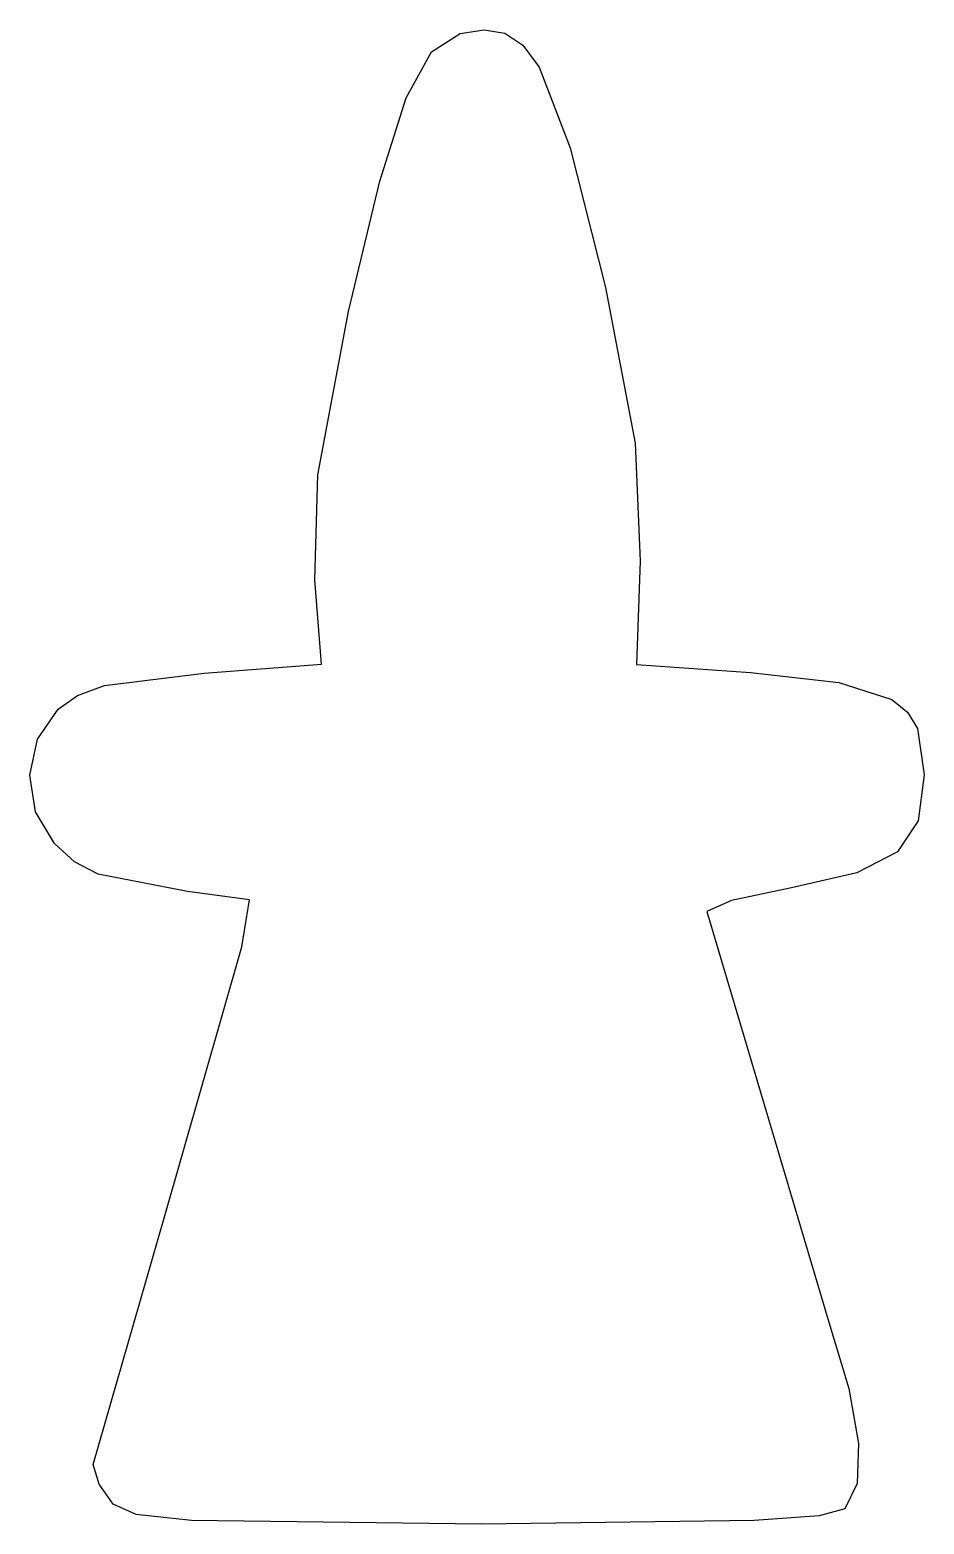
# Model space of a CAD drawing. Extents: x 47 to 196, y 38 to 287.
import ezdxf

# ---------------------------------------------------------------- set-up
doc = ezdxf.new("R2010")
doc.units = 0
doc.layers.get('0').update_dxf_attribs({"linetype": 'CONTINUOUS'})

msp = doc.modelspace()

# ---------------------------------------------------------------- linework, layer by layer
at = {"color": 7}
for points in [[(94.249905, 195.352895), (94.755217, 212.823737), (99.88319, 239.989085), (105.049737, 261.686387), (109.424607, 275.540158), (113.661151, 283.181225), (118.412725, 286.240416), (122.416628, 286.839274), (125.840705, 286.280883), (128.834732, 284.303426), (131.548489, 280.645085), (136.734303, 267.238481), (142.596374, 243.966529), (147.53829, 218.090968), (148.393321, 198.523443)], [(148.393321, 198.523443), (147.755905, 181.259481), (166.737092, 179.917373)], [(75.869748, 179.824065), (95.372634, 181.296338), (94.249905, 195.352895)], [(73.059973, 143.515639), (58.216434, 146.382776), (54.303191, 148.42352), (50.951701, 151.511854), (47.798431, 156.785169), (46.866431, 162.849655), (48.131456, 168.828446), (51.569258, 173.844677), (54.789571, 176.138615), (59.29445, 177.747603), (75.869748, 179.824065)], [(166.737092, 179.917373), (181.417221, 178.299882), (190.2054, 175.466085), (192.818496, 173.340628), (194.47279, 170.608161), (195.590552, 162.918287), (194.627459, 155.288647), (191.182257, 150.088841), (184.42106, 146.609785), (173.509982, 144.142399), (163.579286, 142.021649), (159.448819, 140.194757), (179.55555, 72.442596), (183.044782, 60.806028), (184.681969, 51.673618), (184.469421, 45.019773), (182.409448, 40.818898), (178.114324, 39.635874), (167.313721, 38.846061), (121.970756, 38.267717), (73.762764, 38.860563), (64.519834, 39.874279), (60.742409, 41.608553)], [(82.139986, 134.301487), (83.403411, 142.106933), (73.059973, 143.515639)], [(60.742409, 41.608553), (58.382944, 44.925913), (57.401575, 48.21033), (69.139069, 88.983666), (82.139986, 134.301487)]]:
    msp.add_lwpolyline(points, dxfattribs=at)

doc.saveas('drawing.dxf')
